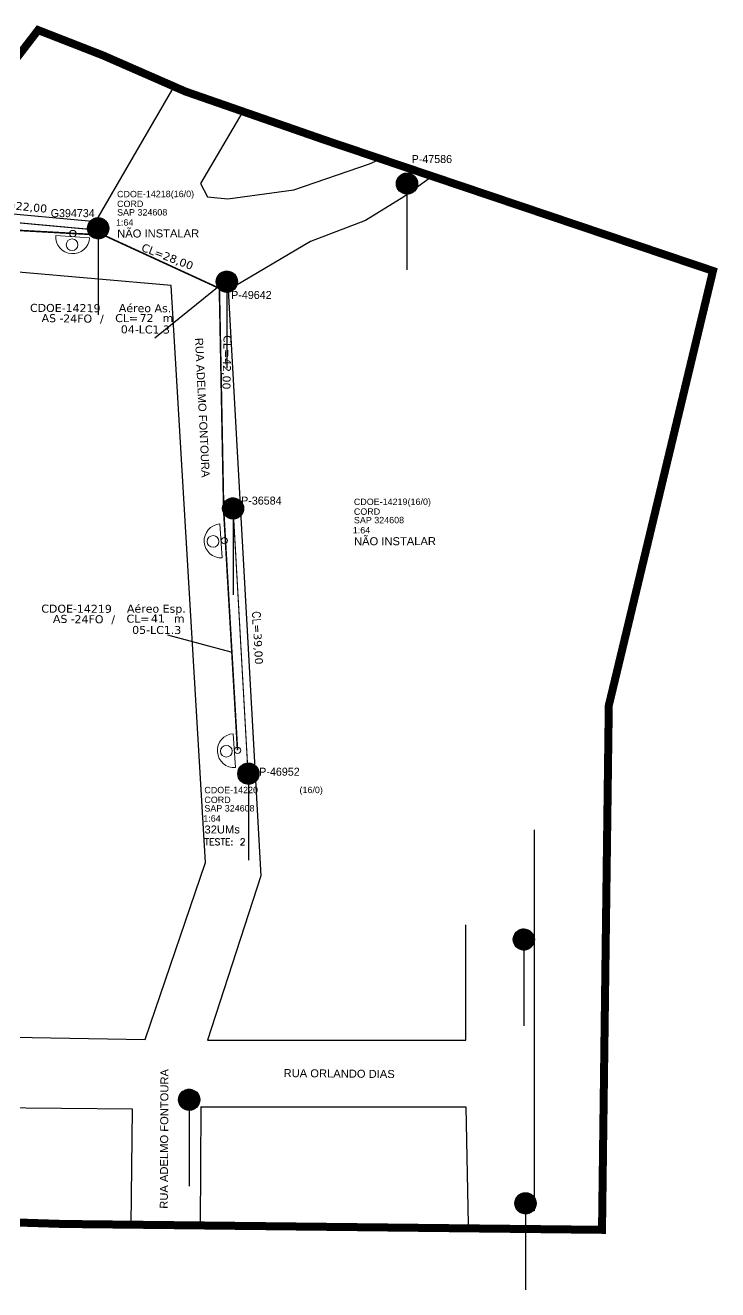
# Model space of a CAD drawing. Extents: x 12033 to 28038, y -9425 to 4777.
# Drawn here: x 14648 to 15514, y 1689 to 3269 of the extents above; entities that cross this region are included whole.
import ezdxf
from ezdxf.enums import TextEntityAlignment as Align

# ---------------------------------------------------------------- set-up
doc = ezdxf.new("R2010")
doc.units = ezdxf.units.DM
doc.header["$LTSCALE"] = 5
doc.header["$MEASUREMENT"] = 0
for name, color, linetype, lineweight in [("20.0-LEGENDA DOS CDO'S", 1, 'Continuous', 0), ('20.2-CDO_POSTE', 1, 'Continuous', 5), ('20.6-CORDOALHA_SUPORTE', 7, 'Continuous', 25)]:
    doc.layers.add(name, color=color, linetype=linetype, lineweight=lineweight)
for name, color, linetype in [('CAP a instalar', 1, 'Continuous'), ('celulas gpon', 7, 'Continuous'), ('label_cabos', 7, 'Continuous'), ('locais', 7, 'Continuous'), ('locais legendas', 7, 'Continuous'), ('QUADRA', 7, 'Continuous'), ('Segmento de Logradouro Texto', 238, 'Continuous')]:
    doc.layers.add(name, color=color, linetype=linetype)
doc.styles.add('ARIAL', font='arial.ttf')
doc.styles.add('DIGICADE', font='arial.ttf')
doc.styles.add('ROMANS', font='romans.shx')
doc.styles.add('siredit', font='verdana.ttf')
doc.linetypes.add('FENCELINE1', pattern='A,0.25,-0.1,[133,ltypeshp.shx,S=0.1,R=0,X=-0.1,Y=0],-0.1,1', length=1.45)
doc.dimstyles.new('CC', dxfattribs={"dimtxt": 1, "dimasz": 2, "dimexe": 0.18, "dimexo": 0.0625, "dimgap": 0.09, "dimtad": 0, "dimdec": 0, "dimrnd": 1, "dimzin": 0, "dimdsep": 46, "dimtxsty": 'siredit', "dimblk": 'NONE', "dimcen": 0, "dimse1": 1, "dimse2": 1, "dimsd1": 1, "dimsd2": 1, "dimclrt": 7, "dimadec": 0, "dimazin": 0, "dimtfac": 1, "dimtdec": 0, "dimtofl": 0, "dimtmove": 0, "dimatfit": 3, "dimfxl": 0, "dimtolj": 1, "dimtzin": 0, "dimarcsym": 0})

# ---------------------------------------------------------------- blocks, each defined once
blk = doc.blocks.new('*X22')
at = {"color": 0}
for p, q in [((-0.6799970000000001, 0.4160180000000003), (-0.018018, 1.077996999999998)), ((-0.6798090000000001, 0.4338840000000002), (-0.035884, 1.077809)), ((-0.679715, 0.398622), (-0.0006219999999999999, 1.077714999999999)), ((-0.6791100000000001, 0.452261), (-0.054261, 1.07711)), ((-0.6789990000000004, 0.381661), (0.016339, 1.076999)), ((-0.6778770000000001, 0.365105), (0.032895, 1.075876999999999)), ((-0.6778529999999999, 0.4711960000000003), (-0.073196, 1.075852999999999)), ((-0.676376, 0.348929), (0.049071, 1.074375999999999)), ((-0.675978, 0.490748), (-0.092748, 1.073978)), ((-0.6745180000000001, 0.333109), (0.06489099999999999, 1.072518)), ((-0.6734170000000002, 0.510987), (-0.112987, 1.071417)), ((-0.672323, 0.317627), (0.080373, 1.070322999999999)), ((-0.67008, 0.5320020000000003), (-0.134002, 1.068079999999999)), ((-0.669809, 0.302463), (0.095537, 1.067809)), ((-0.666991, 0.287604), (0.110396, 1.064991)), ((-0.665856, 0.5539029999999999), (-0.155903, 1.063855999999999)), ((-0.6638830000000004, 0.273034), (0.124966, 1.061882999999999)), ((-0.660603, 0.5768340000000001), (-0.178834, 1.058602999999999)), ((-0.660497, 0.258742), (0.139258, 1.058497)), ((-0.656846, 0.244715), (0.153285, 1.054845999999999)), ((-0.654125, 0.6009890000000003), (-0.202989, 1.052124999999999)), ((-0.652938, 0.230945), (0.167055, 1.050937999999999)), ((-0.648783, 0.217422), (0.180578, 1.046783)), ((-0.6461560000000001, 0.6266370000000001), (-0.228637, 1.044155999999998)), ((-0.6443900000000001, 0.204138), (0.193862, 1.042389999999999)), ((-0.639766, 0.191085), (0.206915, 1.037765999999999)), ((-0.6362979999999999, 0.654172), (-0.2561719999999999, 1.034297999999999)), ((-0.634917, 0.178256), (0.219744, 1.032917)), ((-0.6298500000000004, 0.165645), (0.232355, 1.027849999999999)), ((-0.624571, 0.153247), (0.244753, 1.022570999999999)), ((-0.623925, 0.6842220000000001), (-0.286222, 1.021924999999999)), ((-0.619084, 0.141056), (0.256944, 1.017084)), ((-0.6133950000000002, 0.129067), (0.268933, 1.011395)), ((-0.6079319999999999, 0.7178930000000002), (-0.319893, 1.005932)), ((-0.607508, 0.117277), (0.280723, 1.005508)), ((-0.6014260000000001, 0.10568), (0.2923199999999999, 0.999426)), ((-0.595154, 0.094275), (0.303725, 0.993154)), ((-0.588694, 0.083057), (0.314943, 0.986694)), ((-0.5859600000000001, 0.7575430000000001), (-0.359543, 0.9839600000000001)), ((-0.58205, 0.072024), (0.325976, 0.98005)), ((-0.575224, 0.061172), (0.336828, 0.973224)), ((-0.5682189999999999, 0.0505), (0.3475, 0.966219)), ((-0.561036, 0.040005), (0.357995, 0.9590360000000001)), ((-0.5536780000000002, 0.029685), (0.368315, 0.951678)), ((-0.5503970000000002, 0.8107829999999999), (-0.4127830000000002, 0.948397)), ((-0.5461460000000004, 0.01954), (0.37846, 0.944146)), ((-0.538442, 0.009566), (0.388434, 0.936442)), ((-0.530567, -0.000236), (0.398236, 0.928567)), ((-0.5225220000000002, -0.009869), (0.407869, 0.9205219999999998)), ((-0.514308, -0.019333), (0.417333, 0.912308)), ((-0.505925, -0.028628), (0.426628, 0.903925)), ((-0.497375, -0.037756), (0.4357560000000002, 0.8953749999999999)), ((-0.488657, -0.046715), (0.444715, 0.8866569999999999)), ((-0.479772, -0.055508), (0.453508, 0.8777719999999998)), ((-0.4707189999999999, -0.06413300000000001), (0.4621330000000003, 0.8687190000000001)), ((-0.461499, -0.07259), (0.47059, 0.8594989999999999)), ((-0.4521100000000002, -0.08087899999999999), (0.478879, 0.85011)), ((-0.4425530000000001, -0.08900000000000001), (0.487, 0.8405530000000001)), ((-0.4328260000000001, -0.096951), (0.494951, 0.8308260000000001)), ((-0.422929, -0.104731), (0.502731, 0.8209290000000001)), ((-0.4128600000000004, -0.11234), (0.5103400000000003, 0.81086)), ((-0.402619, -0.119776), (0.5177760000000001, 0.800619)), ((-0.392202, -0.127037), (0.5250370000000001, 0.7902020000000001)), ((-0.381609, -0.134122), (0.5321220000000002, 0.779609)), ((-0.370838, -0.141028), (0.539028, 0.7688380000000004)), ((-0.359886, -0.147754), (0.545754, 0.757886)), ((-0.348751, -0.154296), (0.5522960000000002, 0.746751)), ((-0.337429, -0.160652), (0.5586520000000001, 0.735429)), ((-0.325919, -0.16682), (0.56482, 0.723919)), ((-0.314215, -0.172794), (0.5707939999999999, 0.7122149999999999)), ((-0.302316, -0.178572), (0.576572, 0.700316)), ((-0.290215, -0.184149), (0.5821490000000002, 0.6882149999999999)), ((-0.27791, -0.189522), (0.587522, 0.67591)), ((-0.265395, -0.194684), (0.5926840000000002, 0.663395)), ((-0.252664, -0.199631), (0.597631, 0.650664)), ((-0.239711, -0.204356), (0.602356, 0.6377109999999999)), ((-0.226531, -0.208853), (0.606853, 0.6245310000000001)), ((-0.213115, -0.213115), (0.611115, 0.611115)), ((-0.199456, -0.217134), (0.6151340000000002, 0.5974560000000002)), ((-0.185546, -0.220901), (0.6189010000000001, 0.5835460000000002)), ((-0.171373, -0.224406), (0.622406, 0.5693729999999999)), ((-0.156929, -0.22764), (0.62564, 0.554929)), ((-0.1422, -0.230589), (0.6285890000000001, 0.5402000000000001)), ((-0.127174, -0.23324), (0.6312399999999999, 0.525174)), ((-0.111836, -0.23558), (0.6335800000000003, 0.509836)), ((-0.096169, -0.23759), (0.63559, 0.494169)), ((-0.080154, -0.239253), (0.637253, 0.4781540000000001)), ((-0.06377000000000001, -0.240547), (0.638547, 0.46177)), ((-0.046993, -0.241448), (0.6394479999999999, 0.4449930000000001)), ((-0.029795, -0.241927), (0.6399270000000002, 0.427795)), ((-0.012144, -0.241953), (0.6399530000000003, 0.410144)), ((0.006, -0.241488), (0.6394880000000001, 0.392)), ((0.024679, -0.240486), (0.638486, 0.373321)), ((0.043948, -0.2388949999999999), (0.636895, 0.354052)), ((0.063871, -0.236649), (0.6346490000000001, 0.334129)), ((0.08452799999999999, -0.23367), (0.63167, 0.313472)), ((0.106018, -0.229858), (0.627858, 0.291982)), ((0.12847, -0.225084), (0.623084, 0.26953)), ((0.152051, -0.21918), (0.6171800000000001, 0.245949)), ((0.176993, -0.211916), (0.6099160000000003, 0.221007)), ((0.203627, -0.20296), (0.60096, 0.194373)), ((0.232456, -0.191808), (0.5898080000000001, 0.165544)), ((0.264325, -0.177617), (0.575617, 0.133675)), ((0.300865, -0.158754), (0.556754, 0.097135)), ((0.346227, -0.13107), (0.5290699999999999, 0.051773)), ((0.43272, -0.062254), (0.4602540000000002, -0.03472))]:
    blk.add_line(p, q, dxfattribs=at)
blk = doc.blocks.new('POLE_POLE')
at = {"color": 0}
blk.add_line((-2e-07, -2.39e-06), (-2e-07, -4.983e-05), dxfattribs=at)
blk.add_circle((-2e-07, 4.18e-06), 6.6e-06, dxfattribs=at)
at = {"color": 0, "xscale": 1e-05, "yscale": 1e-05, "zscale": 1e-05}
blk.add_blockref('*X22', (0, 0), dxfattribs=at)
blk = doc.blocks.new('*U33')
at = {"color": 0}
blk.add_line((2.144683874508849, -0.5816883642076452), (-2.103735590730157, -0.6838976506145482), dxfattribs=at)
for centre, radius in [((-0.003800809652691521, 0.3762168416387937), 0.7329430290837279), ((0.02993521138451247, -1.026050735923426), 0.3933715201570511)]:
    blk.add_circle(centre, radius, dxfattribs=at)
blk.add_arc((0.02047414188934621, -0.6327930074110968), 2.124824386322872, 1.378166948061358, 181.3781669480614, dxfattribs=at)
blk = doc.blocks.new('CDOE_CT_POSTE')
at = {"layer": "20.0-LEGENDA DOS CDO'S", "color": 0, "style": 'ARIAL'}
for tag, p in [('CDO_N', (0.1196604212896091, 5.247622986669191)), ('SAP', (0.1243687709234109, 2.961291943700779)), ('CORDOALHA', (0.1221820842097259, 4.023126791072634)), ('1:XX', (0.13852452361823, 1.230987247493857)), ('UMS', (0.1406116498255869, 0.2174980612632993))]:
    blk.add_attdef(tag, p, '', height=0.6799438036233107, rotation=0.1179917413816953, dxfattribs=at)
blk.add_attdef('FIBRAS_UTILIZADAS', text='', height=0.6799438036233107, rotation=0.1179917413816953, dxfattribs=at).set_placement((7.828817139069656, 5.263498817652011), align=Align.CENTER)
blk = doc.blocks.new('Teste  FTTH')
at = {"color": 0, "lineweight": 0, "style": 'ROMANS'}
for tag, p in [('TESTE', (-2.302101397839966, -0.2900054389600459)), ('QTDE', (0.2115984437179215, -0.2900054389600459))]:
    blk.add_attdef(tag, p, '', height=0.4797688058208799, dxfattribs=at)
for tag, p, flags in [('FID', (-2.226682248618305, -1.252807463808641), 1), ('FATOR', (-2.226682248618305, -2.027570965340915), 3), ('ID_ATIVIDADE', (-2.226682248618305, -2.716249624984646), 3)]:
    blk.add_attdef(tag, p, '', height=0.4797688058208799, dxfattribs=dict(at, flags=flags))
blk = doc.blocks.new('*U96')
at = {"layer": '20.6-CORDOALHA_SUPORTE', "const_width": 0.1391638547182083}
for points in [[(-20.84083859273447, -0.3766395820807338, 1.175511421614485), (-20.83137429700899, 0.4705714967611039)], [(-1.44675516932708, 0.4669433730368422, 1.231751640149774), (-1.44675516932708, -0.37908201351233)]]:
    blk.add_lwpolyline(points, format="xyb", dxfattribs=at)
blk.add_lwpolyline([(-20.29898066271702, 0.0414027478937543), (-1.967801748072226, 0.04393067976225618)], dxfattribs=at)
at = {"layer": '20.6-CORDOALHA_SUPORTE', "color": 0, "lineweight": 0, "style": 'ROMANS'}
blk.add_attdef('LANCE', text='', height=1, dxfattribs=at).set_placement((-0.5381412959509184, -2.21476353000266), align=Align.RIGHT)
at = {"layer": '20.6-CORDOALHA_SUPORTE', "color": 0, "style": 'siredit'}
blk.add_attdef('QTDE', (-0.5381412959509184, -2.21476353000266), '', height=1, rotation=359.6900071930405, dxfattribs=at)
at = {"layer": '20.6-CORDOALHA_SUPORTE', "color": 0, "lineweight": 0, "style": 'ROMANS'}
for tag, p, flags in [('FATOR', (-5.196395047656239, -4.441735041516672), 3), ('ID_ATIVIDADE', (-5.200727581730945, -6.668706553030688), 3), ('FID', (-5.200727581730945, -8.895678064544704), 1)]:
    blk.add_attdef(tag, p, '', height=1, dxfattribs=dict(at, flags=flags))
blk = doc.blocks.new('*U98')
at = {"layer": '20.6-CORDOALHA_SUPORTE', "const_width": 0.1391638547182083}
for points in [[(-20.84083859273447, -0.3766395820807338, 1.175511421614485), (-20.83137429700899, 0.4705714967611039)], [(10.84362269212724, 0.4654268498397183, 1.231751640149774), (10.84362269212724, -0.3805985367094539)]]:
    blk.add_lwpolyline(points, format="xyb", dxfattribs=at)
blk.add_lwpolyline([(-20.29898066271702, 0.0414027478937543), (10.3225761133821, 0.04241415656513221)], dxfattribs=at)
at = {"layer": '20.6-CORDOALHA_SUPORTE', "color": 0, "lineweight": 0, "style": 'ROMANS'}
blk.add_attdef('LANCE', text='', height=1, dxfattribs=at).set_placement((-0.5381412959509184, -2.21476353000266), align=Align.RIGHT)
at = {"layer": '20.6-CORDOALHA_SUPORTE', "color": 0, "style": 'siredit'}
blk.add_attdef('QTDE', (-0.5381412959509184, -2.21476353000266), '', height=1, rotation=359.6900071930405, dxfattribs=at)
at = {"layer": '20.6-CORDOALHA_SUPORTE', "color": 0, "lineweight": 0, "style": 'ROMANS'}
for tag, p, flags in [('FATOR', (-5.196395047656239, -4.441735041516672), 3), ('ID_ATIVIDADE', (-5.200727581730945, -6.668706553030688), 3), ('FID', (-5.200727581730945, -8.895678064544704), 1)]:
    blk.add_attdef(tag, p, '', height=1, dxfattribs=dict(at, flags=flags))
blk = doc.blocks.new('Inst CB ESP CFOA-SM-AS-80-TS-24')
at = {"layer": 'label_cabos', "color": 0, "style": 'siredit'}
for tag, flags, p in [('ID_ATIVIDADE', 3, (1.313585161309568, 2.671720126308649)), ('FATOR', 1, (11.5601203190924, 2.551431588687208))]:
    blk.add_attdef(tag, text='', height=1, rotation=359.6900071930405, dxfattribs=dict(at, flags=flags)).set_placement(p, align=Align.MIDDLE_CENTER)
for tag, p in [('DESTINO_CABO', (3.131368715205234, 1.262430571443581)), ('TIPO_CABO', (13.10817767829267, 1.244845964638766)), ('TIPO_CABO', (1.762291071830923, -0.004590935048270239)), ('CABO', (4.68579783560552, -0.05191046300382141)), ('/', (7.714015827420027, -0.05191046300382141)), ('LANCE', (10.80897846494462, 0.001586114557718954)), ('UND', (15.96399395113023, 0.001586114557718954)), ('FID', (13.14769000608328, -1.414223166462778))]:
    blk.add_attdef(tag, text='', height=1, rotation=359.6900071930405, dxfattribs=at).set_placement(p, align=Align.MIDDLE_CENTER)
blk.add_attdef('QTDE', (12.42874375078654, -0.4746612619691017), '', height=1, rotation=359.6900071930405, dxfattribs=at)
blk = doc.blocks.new('_None')
blk = doc.blocks.new('Inst CB AS CFOA-SM-AS-80-TS-24')
at = {"layer": 'label_cabos', "color": 0, "style": 'siredit'}
for tag, flags, p in [('ID_ATIVIDADE', 3, (1.313585161309568, 2.671720126308649)), ('FATOR', 1, (11.5601203190924, 2.551431588687208))]:
    blk.add_attdef(tag, text='', height=1, rotation=359.6900071930405, dxfattribs=dict(at, flags=flags)).set_placement(p, align=Align.MIDDLE_CENTER)
for tag, p in [('DESTINO_CABO', (3.131368715205234, 1.262430571443581)), ('TIPO_CABO', (13.10817767829267, 1.244845964638766)), ('TIPO_CABO', (1.762291071830923, -0.004590935048270239)), ('CABO', (4.685797835605519, -0.05191046300382141)), ('/', (7.714015827420027, -0.05191046300382141)), ('LANCE', (10.80897846494462, 0.001586114557718954)), ('UND', (15.96399395113023, 0.001586114557718954)), ('FID', (13.14769000608328, -1.414223166462778))]:
    blk.add_attdef(tag, text='', height=1, rotation=359.6900071930405, dxfattribs=at).set_placement(p, align=Align.MIDDLE_CENTER)
blk.add_attdef('QTDE', (12.42874375078654, -0.4746612619691017), '', height=1, rotation=359.6900071930405, dxfattribs=at)
blk = doc.blocks.new('Inst CDOE-16 CAIXA DIST OPT CDOE 48F_16D C_SPL_2_1_8')
at = {"layer": "20.0-LEGENDA DOS CDO'S", "color": 0}
for tag, p, style, flags in [('ID_ATIVIDADE', (0.1196604212896091, 6.472119182265749), 'ARIAL', 3), ('FATOR', (7.920895240253444, 6.472119182265749), 'ARIAL', 1), ('QTDE', (0.09652250603994617, -1.169659482557959), 'DIGICADE', 3)]:
    blk.add_attdef(tag, p, '', height=0.8, rotation=0.1179917413816953, dxfattribs=dict(at, style=style, flags=flags))
at = {"layer": "20.0-LEGENDA DOS CDO'S", "color": 0, "style": 'ARIAL'}
for tag, p, height in [('CORDOALHA', (0.1221820842097259, 4.023126791072634), 0.8), ('FID', (0.1196604212896091, 5.247622986669192), 0.8), ('SAP', (0.1243687709234109, 2.961291943700779), 0.8), ('1:XX', (-0.01175218651455623, 1.700097934941908), 0.8), ('UMS', (0.1406116498255869, 0.2174980612632993), 1)]:
    blk.add_attdef(tag, p, '', height=height, rotation=0.1179917413816953, dxfattribs=at)
blk.add_attdef('FIBRAS_UTILIZADAS', text='', height=0.8, rotation=0.1179917413816953, dxfattribs=at).set_placement((13.47913720596581, 5.263498817652014), align=Align.CENTER)

msp = doc.modelspace()

# ---------------------------------------------------------------- linework, layer by layer
at = {"layer": 'CAP a instalar', "linetype": 'FENCELINE1', "ltscale": 5, "const_width": 2}
msp.add_lwpolyline([(13459.22841219345, 3125.886424491126), (13527.51378571612, 3129.514248659778), (13846.15184114894, 3086.261920696069), (14265.2675620699, 3048.113448610473), (14537.01134817323, 3018.667389145065), (14745.9464624745, 3007.145022870917), (14890.7910115353, 2940.571305351276), (14896.13731094051, 2663.451976301093), (14913.47242211338, 2363.014623867292)], dxfattribs=at)
at = {"layer": 'celulas gpon', "color": 116, "linetype": 'Continuous', "lineweight": 200, "const_width": 10.00000000000048}
msp.add_lwpolyline([(13632.63688425531, 1804.695535721201), (14695.36565542335, 1771.142640327979), (15369.17189707511, 1763.795161088873), (15377.65625562865, 2419.139108257312), (15507.91592994353, 2962.393458606619), (15025.80155767847, 3124.895875668097), (14848.42288913086, 3186.586162643451), (14744.99020403132, 3231.848439751137), (14664.1886574344, 3263.364395694751), (14570.5652836512, 3141.682595079709), (14124.39409323849, 3174.851498203296), (13748.88483113024, 3223.801812725086)], dxfattribs=at)
at = {"layer": 'QUADRA', "ltscale": 5e-05}
for p, q in [((15199.02928948982, 2000.813032006789), (15199.02928948982, 2144.97339102434)), ((14875.96774316739, 2000.813032006789), (15199.02928948982, 2000.813032006789)), ((14867.04624009665, 1917.629341306109), (15199.03164180691, 1917.629341306109)), ((15199.03164180691, 1917.629341306109), (15202.00761258599, 1770.282085137386))]:
    msp.add_line(p, q, dxfattribs=at)
for points in [[(14390.9384684928, 3155.036268634666), (14335.90484673038, 3061.394628705401), (14736.40446693517, 3024.338992042411), (14834.24964860312, 3192.788391066659)], [(14920.20232247884, 3161.622090702821), (14867.36927803487, 3071.724773282129), (14875.8113466331, 3054.790711132754), (14901.32155193362, 3052.64817793848), (14983.87235443454, 3063.763938331921), (15078.36383283485, 3096.288131913114), (15092.79628644695, 3102.314500817973)], [(15157.08535893003, 3080.645099813063), (15121.53082653295, 3054.83737743454), (15073.55213833388, 3025.483091575969), (15004.70194873281, 2999.253780199159), (14901.61356423397, 2938.160768626202), (14942.68744963102, 2206.317012989838), (14875.97198462577, 2000.813032006789)], [(14543.94627133265, 2969.050150690544), (14538.53784293283, 2006.077607301939), (14797.84115053129, 2001.625015092958), (14873.6058113293, 2222.834783783127), (14830.70913463712, 2943.942126491982), (14543.94627133265, 2969.050150690544)], [(15284.58889851577, 1787.578018037546), (15284.58889851577, 2263.83600876661)], [(14780.66311964995, 1770.212519308496), (14782.04899093017, 1914.414662113357), (14515.58873493571, 1916.943210670669)], [(14867.41768313336, 1917.629341306109), (14866.82669494531, 1769.272953839917)]]:
    msp.add_lwpolyline(points, dxfattribs=at)

# ---------------------------------------------------------------- block references
at = {"layer": "20.0-LEGENDA DOS CDO'S", "color": 8}
ref = msp.add_blockref('CDOE_CT_POSTE', (14761.66037599786, 3001.921397959758), dxfattribs=dict(at, xscale=10, yscale=10, zscale=10))
ref.add_attrib('CDO_N', 'CDOE-14218', (14762.85698021061, 3054.397627832312), dxfattribs={"color": 0, "height": 8.000000000000002, "rotation": 0.1179917413816953, "style": 'ARIAL'})
ref.add_attrib('CORDOALHA', 'CORD', (14762.88219683917, 3042.152665881384), dxfattribs={"color": 0, "height": 8.000000000000002, "rotation": 0.1179917413816953, "style": 'ARIAL'})
ref.add_attrib('SAP', 'SAP 324608', (14762.90406370649, 3031.534317405838), dxfattribs={"color": 0, "height": 8.000000000000002, "rotation": 0.1179917413816953, "style": 'ARIAL'})
ref.add_attrib('1:XX', '1:64', (14761.5428541321, 3018.9223773125), dxfattribs={"color": 0, "height": 8.000000000000002, "rotation": 0.1179917413816953, "style": 'ARIAL'})
ref.add_attrib('UMS', 'NÃO INSTALAR', (14763.0664924951, 3004.096378581542), dxfattribs={"color": 0, "height": 10, "rotation": 0.1179917413816953, "style": 'ARIAL'})
ref.add_attrib('FIBRAS_UTILIZADAS', '   (16/0)', dxfattribs={"color": 0, "height": 8.000000000000002, "rotation": 0.1179917413816953, "style": 'ARIAL'}).set_placement((14839.94854738817, 3054.556386144776), align=Align.CENTER)
ref = msp.add_blockref('CDOE_CT_POSTE', (15057.73658442541, 2617.245194381047), dxfattribs=dict(at, xscale=10, yscale=10, zscale=10))
ref.add_attrib('CDO_N', 'CDOE-14219', (15058.93318863816, 2669.721424253602), dxfattribs={"color": 0, "height": 8.000000000000002, "rotation": 0.1179917413816953, "style": 'ARIAL'})
ref.add_attrib('CORDOALHA', 'CORD', (15058.95840526789, 2657.476462284047), dxfattribs={"color": 0, "height": 8.000000000000002, "rotation": 0.1179917413816953, "style": 'ARIAL'})
ref.add_attrib('SAP', 'SAP 324608', (15058.9802721352, 2646.858113808501), dxfattribs={"color": 0, "height": 8.000000000000002, "rotation": 0.1179917413816953, "style": 'ARIAL'})
ref.add_attrib('1:XX', '1:64', (15057.61906256082, 2634.246173733789), dxfattribs={"color": 0, "height": 8.000000000000002, "rotation": 0.1179917413816953, "style": 'ARIAL'})
ref.add_attrib('UMS', 'NÃO INSTALAR', (15059.14270092381, 2619.420174984205), dxfattribs={"color": 0, "height": 10, "rotation": 0.1179917413816953, "style": 'ARIAL'})
ref.add_attrib('FIBRAS_UTILIZADAS', '   (16/0)', dxfattribs={"color": 0, "height": 8.000000000000002, "rotation": 0.1179917413816953, "style": 'ARIAL'}).set_placement((15136.02475581688, 2669.880182547439), align=Align.CENTER)
at = {"layer": "20.0-LEGENDA DOS CDO'S", "lineweight": 0, "xscale": 10, "yscale": 10, "zscale": 10}
msp.add_blockref('Inst CDOE-16 CAIXA DIST OPT CDOE 48F_16D C_SPL_2_1_8', (14870.79692558383, 2256.994334729332), dxfattribs=at).add_auto_attribs({'FID': 'CDOE-14220', 'CORDOALHA': 'CORD', 'SAP': 'SAP 324608', '1:XX': '1:64', 'UMS': '32UMs', 'FIBRAS_UTILIZADAS': '(16/0)'})
at = {"layer": "20.0-LEGENDA DOS CDO'S", "lineweight": 0, "xscale": 17.50499999999995, "yscale": 17.50499999999995, "zscale": 17.50499999999995, "rotation": 0.004078562105398152}
msp.add_blockref('Teste  FTTH', (14912.57873371474, 2249.527457905877), dxfattribs=at).add_auto_attribs({'TESTE': 'TESTE:', 'QTDE': '2'})
at = {"layer": '20.2-CDO_POSTE', "color": 8, "xscale": 10, "yscale": 10, "zscale": 10}
for p, rotation in [((14706.93746493428, 2998.833463871796), 174.7283911961746), ((14886.64388213537, 2624.477110681999), 92.69537114385017)]:
    msp.add_blockref('*U33', p, dxfattribs=dict(at, rotation=rotation))
at = {"layer": '20.2-CDO_POSTE', "color": 10, "xscale": 10, "yscale": 10, "zscale": 10, "rotation": 92.69537114385017}
msp.add_blockref('*U33', (14903.2373434433, 2362.233094861675), dxfattribs=at)
at = {"layer": '20.6-CORDOALHA_SUPORTE', "color": 0, "lineweight": 0}
ref = msp.add_blockref('*U96', (14745.6492062716, 3012.337587522287), dxfattribs=dict(at, xscale=10, yscale=10, zscale=10, rotation=354.7526293840563))
ref.add_attrib('QTDE', '22,00', (14635.8164248103, 3038.846253799219), dxfattribs={"color": 0, "height": 10, "rotation": 354.4426365770967, "style": 'siredit'})
ref.add_attrib('LANCE', 'CL=', dxfattribs={"color": 0, "lineweight": 0, "height": 10, "rotation": 354.7526293840563, "style": 'ROMANS'}).set_placement((14635.8164248103, 3038.846253799219), align=Align.RIGHT)
ref = msp.add_blockref('*U98', (14919.7058904357, 2449.409116366822), dxfattribs=dict(at, xscale=10, yscale=10, zscale=10, rotation=273.2191456892824))
ref.add_attrib('QTDE', '39,00', (14933.46388002506, 2509.330662721712), dxfattribs={"color": 0, "height": 10, "rotation": 272.9091528823229, "style": 'siredit'})
ref.add_attrib('LANCE', 'CL=', dxfattribs={"color": 0, "lineweight": 0, "height": 10, "rotation": 273.2191456892824, "style": 'ROMANS'}).set_placement((14933.46388002506, 2509.330662721712), align=Align.RIGHT)
at = {"layer": 'label_cabos'}
ref = msp.add_blockref('Inst CB AS CFOA-SM-AS-80-TS-24', (14666.78223338441, 2903.351998431552), dxfattribs=dict(at, xscale=10, yscale=10, zscale=10))
ref.add_attrib('DESTINO_CABO', 'CDOE-14219', dxfattribs={"color": 0, "height": 10, "rotation": 359.6900071930405, "style": 'siredit'}).set_placement((14698.09592053641, 2915.976304141749), align=Align.MIDDLE_CENTER)
ref.add_attrib('TIPO_CABO', 'Aéreo As.', dxfattribs={"color": 0, "height": 10, "rotation": 359.6900071930405, "style": 'siredit'}).set_placement((14797.86401016751, 2915.800458071697), align=Align.MIDDLE_CENTER)
ref.add_attrib('CABO', '24FO', dxfattribs={"color": 0, "height": 10, "rotation": 359.6900071930405, "style": 'siredit'}).set_placement((14713.64021174025, 2902.832893794347), align=Align.MIDDLE_CENTER)
ref.add_attrib('/', '/', dxfattribs={"color": 0, "height": 10, "rotation": 359.6900071930405, "style": 'siredit'}).set_placement((14743.92239165839, 2902.832893794347), align=Align.MIDDLE_CENTER)
ref.add_attrib('TIPO_CABO', 'AS - ', dxfattribs={"color": 0, "height": 10, "rotation": 359.6900071930405, "style": 'siredit'}).set_placement((14684.40514410261, 2903.306089071501), align=Align.MIDDLE_CENTER)
ref.add_attrib('FID', '04-LC1.3', dxfattribs={"color": 0, "height": 10, "rotation": 359.6900071930405, "style": 'siredit'}).set_placement((14798.25913344507, 2889.209766769726), align=Align.MIDDLE_CENTER)
ref.add_attrib('LANCE', 'CL=', dxfattribs={"color": 0, "height": 10, "rotation": 359.6900071930405, "style": 'siredit'}).set_placement((14774.87201803361, 2903.367859581429), align=Align.MIDDLE_CENTER)
ref.add_attrib('QTDE', '72', (14791.06967089229, 2898.605385804493), dxfattribs={"color": 0, "height": 10, "rotation": 359.6900071930405, "style": 'siredit'})
ref.add_attrib('UND', 'm', dxfattribs={"color": 0, "height": 10, "rotation": 359.6900071930405, "style": 'siredit'}).set_placement((14826.42217289654, 2903.367859581429), align=Align.MIDDLE_CENTER)
ref = msp.add_blockref('Inst CB ESP CFOA-SM-AS-80-TS-24', (14680.94227178951, 2527.42629273789), dxfattribs=dict(at, xscale=10, yscale=10, zscale=10, rotation=0.1315642785740556))
ref.add_attrib('DESTINO_CABO', 'CDOE-14219', dxfattribs={"color": 0, "height": 10, "rotation": 359.8215714716146, "style": 'siredit'}).set_placement((14712.22688810664, 2540.122468518037), align=Align.MIDDLE_CENTER)
ref.add_attrib('TIPO_CABO', 'Aéreo Esp.', dxfattribs={"color": 0, "height": 10, "rotation": 359.8215714716146, "style": 'siredit'}).set_placement((14811.99511849784, 2540.175713179577), align=Align.MIDDLE_CENTER)
ref.add_attrib('CABO', '24FO', dxfattribs={"color": 0, "height": 10, "rotation": 359.8215714716146, "style": 'siredit'}).set_placement((14727.80131859469, 2527.014786070157), align=Align.MIDDLE_CENTER)
ref.add_attrib('/', '/', dxfattribs={"color": 0, "height": 10, "rotation": 359.8215714716146, "style": 'siredit'}).set_placement((14758.0834186787, 2527.084320848752), align=Align.MIDDLE_CENTER)
ref.add_attrib('TIPO_CABO', 'AS - ', dxfattribs={"color": 0, "height": 10, "rotation": 359.8215714716146, "style": 'siredit'}).set_placement((14698.56524146625, 2527.420849716235), align=Align.MIDDLE_CENTER)
ref.add_attrib('FID', '05-LC1.3', dxfattribs={"color": 0, "height": 10, "rotation": 359.8215714716146, "style": 'siredit'}).set_placement((14812.45129901913, 2513.585999263395), align=Align.MIDDLE_CENTER)
ref.add_attrib('LANCE', 'CL=', dxfattribs={"color": 0, "height": 10, "rotation": 359.8215714716146, "style": 'siredit'}).set_placement((14789.03173505792, 2527.690352601875), align=Align.MIDDLE_CENTER)
ref.add_attrib('QTDE', '41', (14805.24028093784, 2522.965084901024), dxfattribs={"color": 0, "height": 10, "rotation": 359.8215714716146, "style": 'siredit'})
ref.add_attrib('UND', 'm', dxfattribs={"color": 0, "height": 10, "rotation": 359.8215714716146, "style": 'siredit'}).set_placement((14840.58175401643, 2527.808723514844), align=Align.MIDDLE_CENTER)
at = {"layer": 'locais', "color": 10, "xscale": 2000000, "yscale": 2000000, "zscale": 2000000}
for p in [(15125.75285983153, 3063.194896960575), (14739.59983297621, 3007.285931864697), (14900.57428873025, 2940.506367916185), (14908.3306921215, 2657.113594887722), (14927.44263946891, 2325.655299099106), (15271.78524850632, 2118.307608319391), (14853.48043921168, 1918.01932102995), (15273.988652362, 1788.615661440361)]:
    msp.add_blockref('POLE_POLE', p, dxfattribs=at)

# ---------------------------------------------------------------- texts
at = {"layer": 'celulas gpon', "style": 'siredit'}
for s, rotation, p in [('CL=28,00', 338.99081872656, (14792.35339195116, 2987.731841849107)), ('CL=42,00', 268.6874080772433, (14896.14244739406, 2882.214666781891))]:
    msp.add_text(s, height=9.999999999999996, rotation=rotation, dxfattribs=at).set_placement(p)
at = {"layer": 'locais legendas', "color": 10}
for s, p in [('P-47586', (15131.14847816524, 3097.199384132344)), ('G394734', (14679.88607592762, 3029.563784906585)), ('P-49642', (14905.54645004097, 2927.318734312374)), ('P-36584', (14918.00306291782, 2670.285524381269)), ('P-46952', (14940.63746619967, 2331.412878194768))]:
    msp.add_text(s, height=10, dxfattribs=at).set_placement(p)
at = {"layer": 'Segmento de Logradouro Texto', "color": 7, "style": 'DIGICADE'}
msp.add_text('RUA ADELMO FONTOURA', height=10, rotation=272.7990026471651, dxfattribs=at).set_placement((14860.31525966243, 2878.473762655575))
at = {"layer": 'Segmento de Logradouro Texto', "color": 7, "linetype": 'Continuous', "char_height": 10, "attachment_point": 1, "style": 'DIGICADE'}
for s, insert, width, rotation in [('\\fArial|b0|i0|c0|p34;\\W1.0000000000;\\T1.0000000000;\\o\\lRUA ADELMO FONTOURA', (14816.29001528837, 1790.17479247408), 177.462482946794, 89.70759736245968), ('\\fArial|b0|i0|c0|p34;\\W1.0000000000;\\T1.0000000000;\\o\\lRUA ORLANDO DIAS', (14971.14266329559, 1964.74372393446), 141.7326057298773, 359.4903710183839)]:
    msp.add_mtext(s, dxfattribs=dict(at, insert=insert, width=width, rotation=rotation))

# ---------------------------------------------------------------- leaders
at = {"layer": 'label_cabos'}
for points in [[(14892.69619745316, 2945.063567319829), (14810.02084266508, 2878.142579188514)], [(14905.50707140469, 2485.873128967304), (14826.23847885171, 2507.147109350134)]]:
    msp.add_leader(points, dimstyle='CC', override={"dimgap": 0.09, "dimtad": 0}, dxfattribs=at)

doc.saveas('drawing.dxf')
